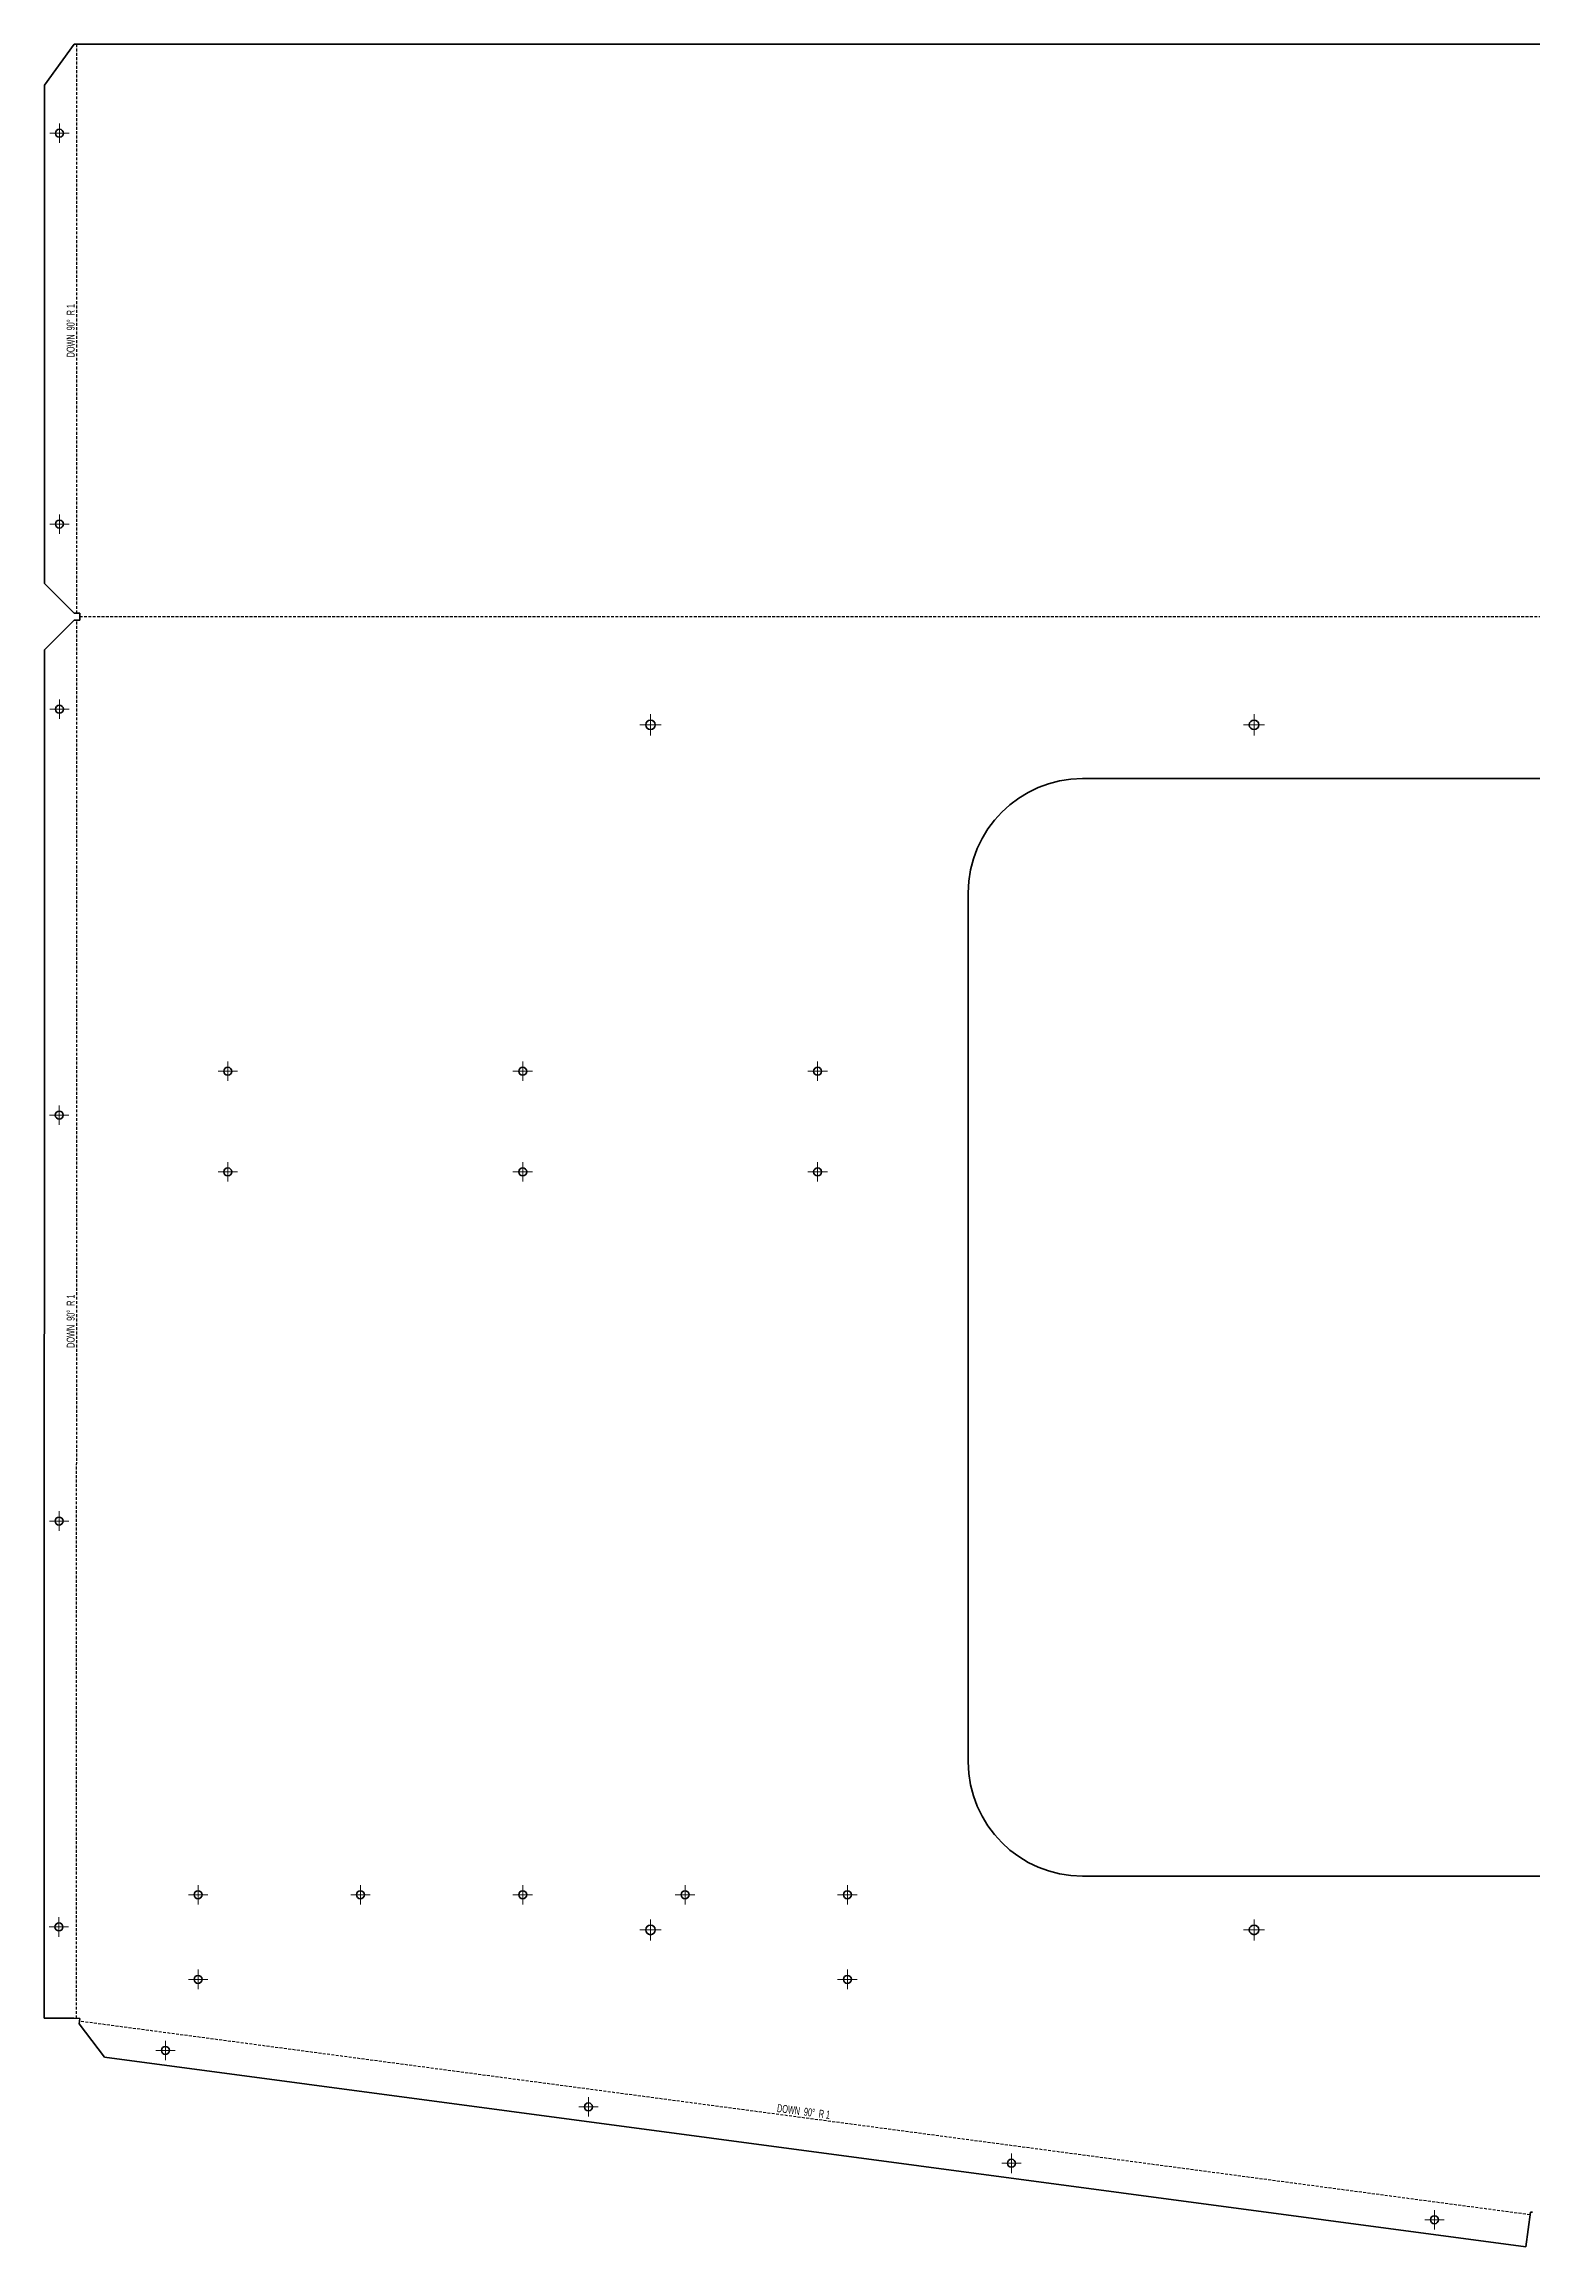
# Model space of a CAD drawing. Header units: millimetres. Extents: x -3359 to 1214, y -1370 to 795.
# Drawn here: x -3290 to -2640, y -225 to 738 of the extents above; entities that cross this region are included whole.
import ezdxf

# ---------------------------------------------------------------- set-up
doc = ezdxf.new("R2010")
doc.units = ezdxf.units.MM
doc.linetypes.add('HIDDEN', pattern=[1.905, 1.27, -0.635])
doc.styles.add('SLDTEXTSTYLE0', font='TXT', dxfattribs={"width": 0.5675})

# ---------------------------------------------------------------- blocks, each defined once
blk = doc.blocks.new('SW_CENTERMARKSYMBOL_107')
at = {"color": 0, "linetype": 'Continuous', "lineweight": 18}
for p, q in [((-2.5, 0), (-4.25, 0)), ((0, 0), (-2.5, 0)), ((0, 2.5), (0, 4.25)), ((0, 0), (0, 2.5)), ((0, 0), (0, -2.5)), ((0, 0), (2.5, 0)), ((2.5, 0), (4.25, 0)), ((0, -2.5), (0, -4.25))]:
    blk.add_line(p, q, dxfattribs=at)
blk = doc.blocks.new('SW_CENTERMARKSYMBOL_108')
at = {"color": 0, "linetype": 'Continuous', "lineweight": 18}
for p, q in [((-2.5, 0), (-4.25, 0)), ((0, 0), (-2.5, 0)), ((0, 2.5), (0, 4.25)), ((0, 0), (0, 2.5)), ((0, 0), (0, -2.5)), ((0, 0), (2.5, 0)), ((2.5, 0), (4.25, 0)), ((0, -2.5), (0, -4.25))]:
    blk.add_line(p, q, dxfattribs=at)
blk = doc.blocks.new('SW_CENTERMARKSYMBOL_111')
at = {"color": 0, "linetype": 'Continuous', "lineweight": 18}
for p, q in [((-2.5, 0), (-4.25, 0)), ((0, 0), (-2.5, 0)), ((0, 2.5), (0, 4.25)), ((0, 0), (0, 2.5)), ((0, 0), (0, -2.5)), ((0, 0), (2.5, 0)), ((2.5, 0), (4.25, 0)), ((0, -2.5), (0, -4.25))]:
    blk.add_line(p, q, dxfattribs=at)
blk = doc.blocks.new('SW_CENTERMARKSYMBOL_112')
at = {"color": 0, "linetype": 'Continuous', "lineweight": 18}
for p, q in [((-2.5, 0), (-4.25, 0)), ((0, 0), (-2.5, 0)), ((0, 2.5), (0, 4.25)), ((0, 0), (0, 2.5)), ((0, 0), (0, -2.5)), ((0, 0), (2.5, 0)), ((2.5, 0), (4.25, 0)), ((0, -2.5), (0, -4.25))]:
    blk.add_line(p, q, dxfattribs=at)
blk = doc.blocks.new('SW_CENTERMARKSYMBOL_113')
at = {"color": 0, "linetype": 'Continuous', "lineweight": 18}
for p, q in [((-2.5, 0), (-4.25, 0)), ((0, 0), (-2.5, 0)), ((0, 2.5), (0, 4.25)), ((0, 0), (0, 2.5)), ((0, 0), (0, -2.5)), ((0, 0), (2.5, 0)), ((2.5, 0), (4.25, 0)), ((0, -2.5), (0, -4.25))]:
    blk.add_line(p, q, dxfattribs=at)
blk = doc.blocks.new('SW_CENTERMARKSYMBOL_114')
at = {"color": 0, "linetype": 'Continuous', "lineweight": 18}
for p, q in [((-2.5, 0), (-4.25, 0)), ((0, 0), (-2.5, 0)), ((0, 2.5), (0, 4.25)), ((0, 0), (0, 2.5)), ((0, 0), (0, -2.5)), ((0, 0), (2.5, 0)), ((2.5, 0), (4.25, 0)), ((0, -2.5), (0, -4.25))]:
    blk.add_line(p, q, dxfattribs=at)
blk = doc.blocks.new('SW_CENTERMARKSYMBOL_115')
at = {"color": 0, "linetype": 'Continuous', "lineweight": 18}
for p, q in [((-2.5, 0), (-4.25, 0)), ((0, 0), (-2.5, 0)), ((0, 2.5), (0, 4.25)), ((0, 0), (0, 2.5)), ((0, 0), (0, -2.5)), ((0, 0), (2.5, 0)), ((2.5, 0), (4.25, 0)), ((0, -2.5), (0, -4.25))]:
    blk.add_line(p, q, dxfattribs=at)
blk = doc.blocks.new('SW_CENTERMARKSYMBOL_116')
at = {"color": 0, "linetype": 'Continuous', "lineweight": 18}
for p, q in [((-2.5, 0), (-4.6, 0)), ((0, 0), (-2.5, 0)), ((0, 2.5), (0, 4.6)), ((0, 0), (0, 2.5)), ((0, 0), (0, -2.5)), ((0, 0), (2.5, 0)), ((2.5, 0), (4.6, 0)), ((0, -2.5), (0, -4.6))]:
    blk.add_line(p, q, dxfattribs=at)
blk = doc.blocks.new('SW_CENTERMARKSYMBOL_117')
at = {"color": 0, "linetype": 'Continuous', "lineweight": 18}
for p, q in [((-2.5, 0), (-4.25, 0)), ((0, 0), (-2.5, 0)), ((0, 2.5), (0, 4.25)), ((0, 0), (0, 2.5)), ((0, 0), (0, -2.5)), ((0, 0), (2.5, 0)), ((2.5, 0), (4.25, 0)), ((0, -2.5), (0, -4.25))]:
    blk.add_line(p, q, dxfattribs=at)
blk = doc.blocks.new('SW_CENTERMARKSYMBOL_118')
at = {"color": 0, "linetype": 'Continuous', "lineweight": 18}
for p, q in [((-2.5, 0), (-4.25, 0)), ((0, 0), (-2.5, 0)), ((0, 2.5), (0, 4.25)), ((0, 0), (0, 2.5)), ((0, 0), (0, -2.5)), ((0, 0), (2.5, 0)), ((2.5, 0), (4.25, 0)), ((0, -2.5), (0, -4.25))]:
    blk.add_line(p, q, dxfattribs=at)
blk = doc.blocks.new('SW_CENTERMARKSYMBOL_119')
at = {"color": 0, "linetype": 'Continuous', "lineweight": 18}
for p, q in [((-2.5, 0), (-4.25, 0)), ((0, 0), (-2.5, 0)), ((0, 2.5), (0, 4.25)), ((0, 0), (0, 2.5)), ((0, 0), (0, -2.5)), ((0, 0), (2.5, 0)), ((2.5, 0), (4.25, 0)), ((0, -2.5), (0, -4.25))]:
    blk.add_line(p, q, dxfattribs=at)
blk = doc.blocks.new('SW_CENTERMARKSYMBOL_120')
at = {"color": 0, "linetype": 'Continuous', "lineweight": 18}
for p, q in [((-2.5, 0), (-4.25, 0)), ((0, 0), (-2.5, 0)), ((0, 2.5), (0, 4.25)), ((0, 0), (0, 2.5)), ((0, 0), (0, -2.5)), ((0, 0), (2.5, 0)), ((2.5, 0), (4.25, 0)), ((0, -2.5), (0, -4.25))]:
    blk.add_line(p, q, dxfattribs=at)
blk = doc.blocks.new('SW_CENTERMARKSYMBOL_121')
at = {"color": 0, "linetype": 'Continuous', "lineweight": 18}
for p, q in [((-2.5, 0), (-4.25, 0)), ((0, 0), (-2.5, 0)), ((0, 2.5), (0, 4.25)), ((0, 0), (0, 2.5)), ((0, 0), (0, -2.5)), ((0, 0), (2.5, 0)), ((2.5, 0), (4.25, 0)), ((0, -2.5), (0, -4.25))]:
    blk.add_line(p, q, dxfattribs=at)
blk = doc.blocks.new('SW_CENTERMARKSYMBOL_128')
at = {"color": 0, "linetype": 'Continuous', "lineweight": 18}
for p, q in [((-2.5, 0), (-4.6, 0)), ((0, 0), (-2.5, 0)), ((0, 2.5), (0, 4.6)), ((0, 0), (0, 2.5)), ((0, 0), (0, -2.5)), ((0, 0), (2.5, 0)), ((2.5, 0), (4.6, 0)), ((0, -2.5), (0, -4.6))]:
    blk.add_line(p, q, dxfattribs=at)
blk = doc.blocks.new('SW_CENTERMARKSYMBOL_129')
at = {"color": 0, "linetype": 'Continuous', "lineweight": 18}
for p, q in [((-2.5, 0), (-4.6, 0)), ((0, 0), (-2.5, 0)), ((0, 2.5), (0, 4.6)), ((0, 0), (0, 2.5)), ((0, 0), (0, -2.5)), ((0, 0), (2.5, 0)), ((2.5, 0), (4.6, 0)), ((0, -2.5), (0, -4.6))]:
    blk.add_line(p, q, dxfattribs=at)
blk = doc.blocks.new('SW_CENTERMARKSYMBOL_130')
at = {"color": 0, "linetype": 'Continuous', "lineweight": 18}
for p, q in [((-2.5, 0), (-4.6, 0)), ((0, 0), (-2.5, 0)), ((0, 2.5), (0, 4.6)), ((0, 0), (0, 2.5)), ((0, 0), (0, -2.5)), ((0, 0), (2.5, 0)), ((2.5, 0), (4.6, 0)), ((0, -2.5), (0, -4.6))]:
    blk.add_line(p, q, dxfattribs=at)
blk = doc.blocks.new('SW_CENTERMARKSYMBOL_137')
at = {"color": 0, "linetype": 'Continuous', "lineweight": 18}
for p, q in [((-2.5, 0), (-4.25, 0)), ((0, 0), (-2.5, 0)), ((0, 2.5), (0, 4.25)), ((0, 0), (0, 2.5)), ((0, 0), (0, -2.5)), ((0, 0), (2.5, 0)), ((2.5, 0), (4.25, 0)), ((0, -2.5), (0, -4.25))]:
    blk.add_line(p, q, dxfattribs=at)
blk = doc.blocks.new('SW_CENTERMARKSYMBOL_138')
at = {"color": 0, "linetype": 'Continuous', "lineweight": 18}
for p, q in [((-2.5, 0), (-4.25, 0)), ((0, 0), (-2.5, 0)), ((0, 2.5), (0, 4.25)), ((0, 0), (0, 2.5)), ((0, 0), (0, -2.5)), ((0, 0), (2.5, 0)), ((2.5, 0), (4.25, 0)), ((0, -2.5), (0, -4.25))]:
    blk.add_line(p, q, dxfattribs=at)
blk = doc.blocks.new('SW_CENTERMARKSYMBOL_139')
at = {"color": 0, "linetype": 'Continuous', "lineweight": 18}
for p, q in [((-2.5, 0), (-4.25, 0)), ((0, 0), (-2.5, 0)), ((0, 2.5), (0, 4.25)), ((0, 0), (0, 2.5)), ((0, 0), (0, -2.5)), ((0, 0), (2.5, 0)), ((2.5, 0), (4.25, 0)), ((0, -2.5), (0, -4.25))]:
    blk.add_line(p, q, dxfattribs=at)
blk = doc.blocks.new('SW_CENTERMARKSYMBOL_150')
at = {"color": 0, "linetype": 'Continuous', "lineweight": 18}
for p, q in [((-2.5, 0), (-4.25, 0)), ((0, 0), (-2.5, 0)), ((0, 2.5), (0, 4.25)), ((0, 0), (0, 2.5)), ((0, 0), (0, -2.5)), ((0, 0), (2.5, 0)), ((2.5, 0), (4.25, 0)), ((0, -2.5), (0, -4.25))]:
    blk.add_line(p, q, dxfattribs=at)
blk = doc.blocks.new('SW_CENTERMARKSYMBOL_151')
at = {"color": 0, "linetype": 'Continuous', "lineweight": 18}
for p, q in [((-2.5, 0), (-4.25, 0)), ((0, 0), (-2.5, 0)), ((0, 2.5), (0, 4.25)), ((0, 0), (0, 2.5)), ((0, 0), (0, -2.5)), ((0, 0), (2.5, 0)), ((2.5, 0), (4.25, 0)), ((0, -2.5), (0, -4.25))]:
    blk.add_line(p, q, dxfattribs=at)
blk = doc.blocks.new('SW_CENTERMARKSYMBOL_152')
at = {"color": 0, "linetype": 'Continuous', "lineweight": 18}
for p, q in [((-2.5, 0), (-4.25, 0)), ((0, 0), (-2.5, 0)), ((0, 2.5), (0, 4.25)), ((0, 0), (0, 2.5)), ((0, 0), (0, -2.5)), ((0, 0), (2.5, 0)), ((2.5, 0), (4.25, 0)), ((0, -2.5), (0, -4.25))]:
    blk.add_line(p, q, dxfattribs=at)
blk = doc.blocks.new('SW_CENTERMARKSYMBOL_153')
at = {"color": 0, "linetype": 'Continuous', "lineweight": 18}
for p, q in [((-2.5, 0), (-4.25, 0)), ((0, 0), (-2.5, 0)), ((0, 2.5), (0, 4.25)), ((0, 0), (0, 2.5)), ((0, 0), (0, -2.5)), ((0, 0), (2.5, 0)), ((2.5, 0), (4.25, 0)), ((0, -2.5), (0, -4.25))]:
    blk.add_line(p, q, dxfattribs=at)
blk = doc.blocks.new('SW_CENTERMARKSYMBOL_154')
at = {"color": 0, "linetype": 'Continuous', "lineweight": 18}
for p, q in [((-2.5, 0), (-4.25, 0)), ((0, 0), (-2.5, 0)), ((0, 2.5), (0, 4.25)), ((0, 0), (0, 2.5)), ((0, 0), (0, -2.5)), ((0, 0), (2.5, 0)), ((2.5, 0), (4.25, 0)), ((0, -2.5), (0, -4.25))]:
    blk.add_line(p, q, dxfattribs=at)
blk = doc.blocks.new('SW_CENTERMARKSYMBOL_155')
at = {"color": 0, "linetype": 'Continuous', "lineweight": 18}
for p, q in [((-2.5, 0), (-4.25, 0)), ((0, 0), (-2.5, 0)), ((0, 2.5), (0, 4.25)), ((0, 0), (0, 2.5)), ((0, 0), (0, -2.5)), ((0, 0), (2.5, 0)), ((2.5, 0), (4.25, 0)), ((0, -2.5), (0, -4.25))]:
    blk.add_line(p, q, dxfattribs=at)
blk = doc.blocks.new('SW_CENTERMARKSYMBOL_156')
at = {"color": 0, "linetype": 'Continuous', "lineweight": 18}
for p, q in [((-2.5, 0), (-4.25, 0)), ((0, 0), (-2.5, 0)), ((0, 2.5), (0, 4.25)), ((0, 0), (0, 2.5)), ((0, 0), (0, -2.5)), ((0, 0), (2.5, 0)), ((2.5, 0), (4.25, 0)), ((0, -2.5), (0, -4.25))]:
    blk.add_line(p, q, dxfattribs=at)
blk = doc.blocks.new('SW_CENTERMARKSYMBOL_157')
at = {"color": 0, "linetype": 'Continuous', "lineweight": 18}
for p, q in [((-2.5, 0), (-4.25, 0)), ((0, 0), (-2.5, 0)), ((0, 2.5), (0, 4.25)), ((0, 0), (0, 2.5)), ((0, 0), (0, -2.5)), ((0, 0), (2.5, 0)), ((2.5, 0), (4.25, 0)), ((0, -2.5), (0, -4.25))]:
    blk.add_line(p, q, dxfattribs=at)

msp = doc.modelspace()

# ---------------------------------------------------------------- linework, layer by layer
at = {"color": 7, "linetype": 'Continuous', "lineweight": 35}
for p, q in [((-3290.26, 720.15), (-3277.26, 738.15)), ((-1905.1, 738.15), (-3277.26, 738.15)), ((-3290.26, 720.15), (-3290.26, 502.21)), ((-3277.26, 489.21), (-3290.26, 502.21)), ((-3290.26, 473.25), (-3277.26, 486.25)), ((-3277.26, 489.21), (-3274.9, 489.21)), ((-3274.9, 486.25), (-3277.26, 486.25)), ((-3274.9, 489.21), (-3274.9, 487.25)), ((-3274.9, 487.25), (-3274.9, 486.25)), ((-3290.26, 473.25), (-3290.49, -125.19)), ((-2836.22, 416.92), (-2246.22, 416.92)), ((-2886.22, -13.08), (-2886.22, 366.92)), ((-2246.22, -63.08), (-2836.22, -63.08)), ((-3290.49, -125.19), (-3277.49, -125.19)), ((-3277.49, -125.19), (-3275.13, -125.33)), ((-3274.87, -125.36), (-3275.19, -127.7)), ((-3264.02, -142.3), (-3275.19, -127.7)), ((-3275.13, -125.33), (-3274.87, -125.36)), ((-3264.02, -142.3), (-2642.36, -225.25)), ((-2642.36, -225.25), (-2640.33, -210.03)), ((-2640.33, -210.03), (-2639.89, -210.08)), ((-2639.89, -210.08), (-2639.46, -210.08))]:
    msp.add_line(p, q, dxfattribs=at)
at = {"color": 7, "linetype": 'HIDDEN'}
for p, q in [((-3276.08, 489.21), (-3276.08, 738.15)), ((-3276.31, -125.26), (-3276.08, 486.25)), ((-3274.9, 487.73), (-1907.45, 487.73)), ((-2640.48, -211.19), (-3275.03, -126.53))]:
    msp.add_line(p, q, dxfattribs=at)
at = {"color": 7, "linetype": 'Continuous', "lineweight": 35}
for centre, radius in [((-3283.75, 699.14), 1.75), ((-3283.75, 528.22), 1.75), ((-3283.77, 447.25), 1.75), ((-3025.22, 440.42), 2.1), ((-2761.22, 440.42), 2.1), ((-3210.12, 288.92), 1.75), ((-3081.12, 288.92), 1.75), ((-2952.12, 288.92), 1.75), ((-3283.84, 269.73), 1.75), ((-3210.12, 244.92), 1.75), ((-3081.12, 244.92), 1.75), ((-2952.12, 244.92), 1.75), ((-3283.9, 92.21), 1.75), ((-3223.12, -71.23), 1.75), ((-3152.12, -71.23), 1.75), ((-3081.12, -71.23), 1.75), ((-3010.12, -71.23), 1.75), ((-2939.12, -71.23), 1.75), ((-3283.97, -85.31), 1.75), ((-3025.22, -86.58), 2.1), ((-2761.22, -86.58), 2.1), ((-3223.12, -108.23), 1.75), ((-2939.12, -108.23), 1.75), ((-3237.39, -139.3), 1.75), ((-3052.36, -163.98), 1.75), ((-2867.33, -188.67), 1.75), ((-2682.31, -213.36), 1.75)]:
    msp.add_circle(centre, radius, dxfattribs=at)
for centre, start, end in [((-2836.22, 366.92), 90, 180), ((-2836.22, -13.08), 180, 270)]:
    msp.add_arc(centre, 50, start, end, dxfattribs=at)

# ---------------------------------------------------------------- block references
at = {"color": 7, "linetype": 'Continuous', "lineweight": 18}
for name, p in [('SW_CENTERMARKSYMBOL_108', (-3283.75, 699.14)), ('SW_CENTERMARKSYMBOL_107', (-3283.75, 528.22)), ('SW_CENTERMARKSYMBOL_156', (-3283.77, 447.25)), ('SW_CENTERMARKSYMBOL_129', (-3025.22, 440.42)), ('SW_CENTERMARKSYMBOL_128', (-2761.22, 440.42)), ('SW_CENTERMARKSYMBOL_114', (-3210.12, 288.92)), ('SW_CENTERMARKSYMBOL_138', (-3081.12, 288.92)), ('SW_CENTERMARKSYMBOL_113', (-2952.12, 288.92)), ('SW_CENTERMARKSYMBOL_157', (-3283.84, 269.73)), ('SW_CENTERMARKSYMBOL_115', (-3210.12, 244.92)), ('SW_CENTERMARKSYMBOL_111', (-3081.12, 244.92)), ('SW_CENTERMARKSYMBOL_112', (-2952.12, 244.92)), ('SW_CENTERMARKSYMBOL_155', (-3283.9, 92.21)), ('SW_CENTERMARKSYMBOL_120', (-3223.12, -71.23)), ('SW_CENTERMARKSYMBOL_118', (-3152.12, -71.23)), ('SW_CENTERMARKSYMBOL_121', (-3081.12, -71.23)), ('SW_CENTERMARKSYMBOL_117', (-3010.12, -71.23)), ('SW_CENTERMARKSYMBOL_119', (-2939.12, -71.23)), ('SW_CENTERMARKSYMBOL_154', (-3283.97, -85.31)), ('SW_CENTERMARKSYMBOL_116', (-3025.22, -86.58)), ('SW_CENTERMARKSYMBOL_130', (-2761.22, -86.58)), ('SW_CENTERMARKSYMBOL_137', (-3223.12, -108.23)), ('SW_CENTERMARKSYMBOL_139', (-2939.12, -108.23)), ('SW_CENTERMARKSYMBOL_151', (-3237.39, -139.3)), ('SW_CENTERMARKSYMBOL_153', (-3052.36, -163.98)), ('SW_CENTERMARKSYMBOL_152', (-2867.33, -188.67)), ('SW_CENTERMARKSYMBOL_150', (-2682.31, -213.36))]:
    msp.add_blockref(name, p, dxfattribs=at)

# ---------------------------------------------------------------- texts
at = {"color": 7, "linetype": 'Continuous', "lineweight": 0, "char_height": 3.5, "attachment_point": 2, "style": 'SLDTEXTSTYLE0'}
for insert, rotation in [((-3280.6, 612.8), 90), ((-3280.59, 179.62), 90), ((-2958.03, -164.27), 352.4)]:
    msp.add_mtext('DOWN  90°  R 1', dxfattribs=dict(at, insert=insert, rotation=rotation))

doc.saveas('drawing.dxf')
